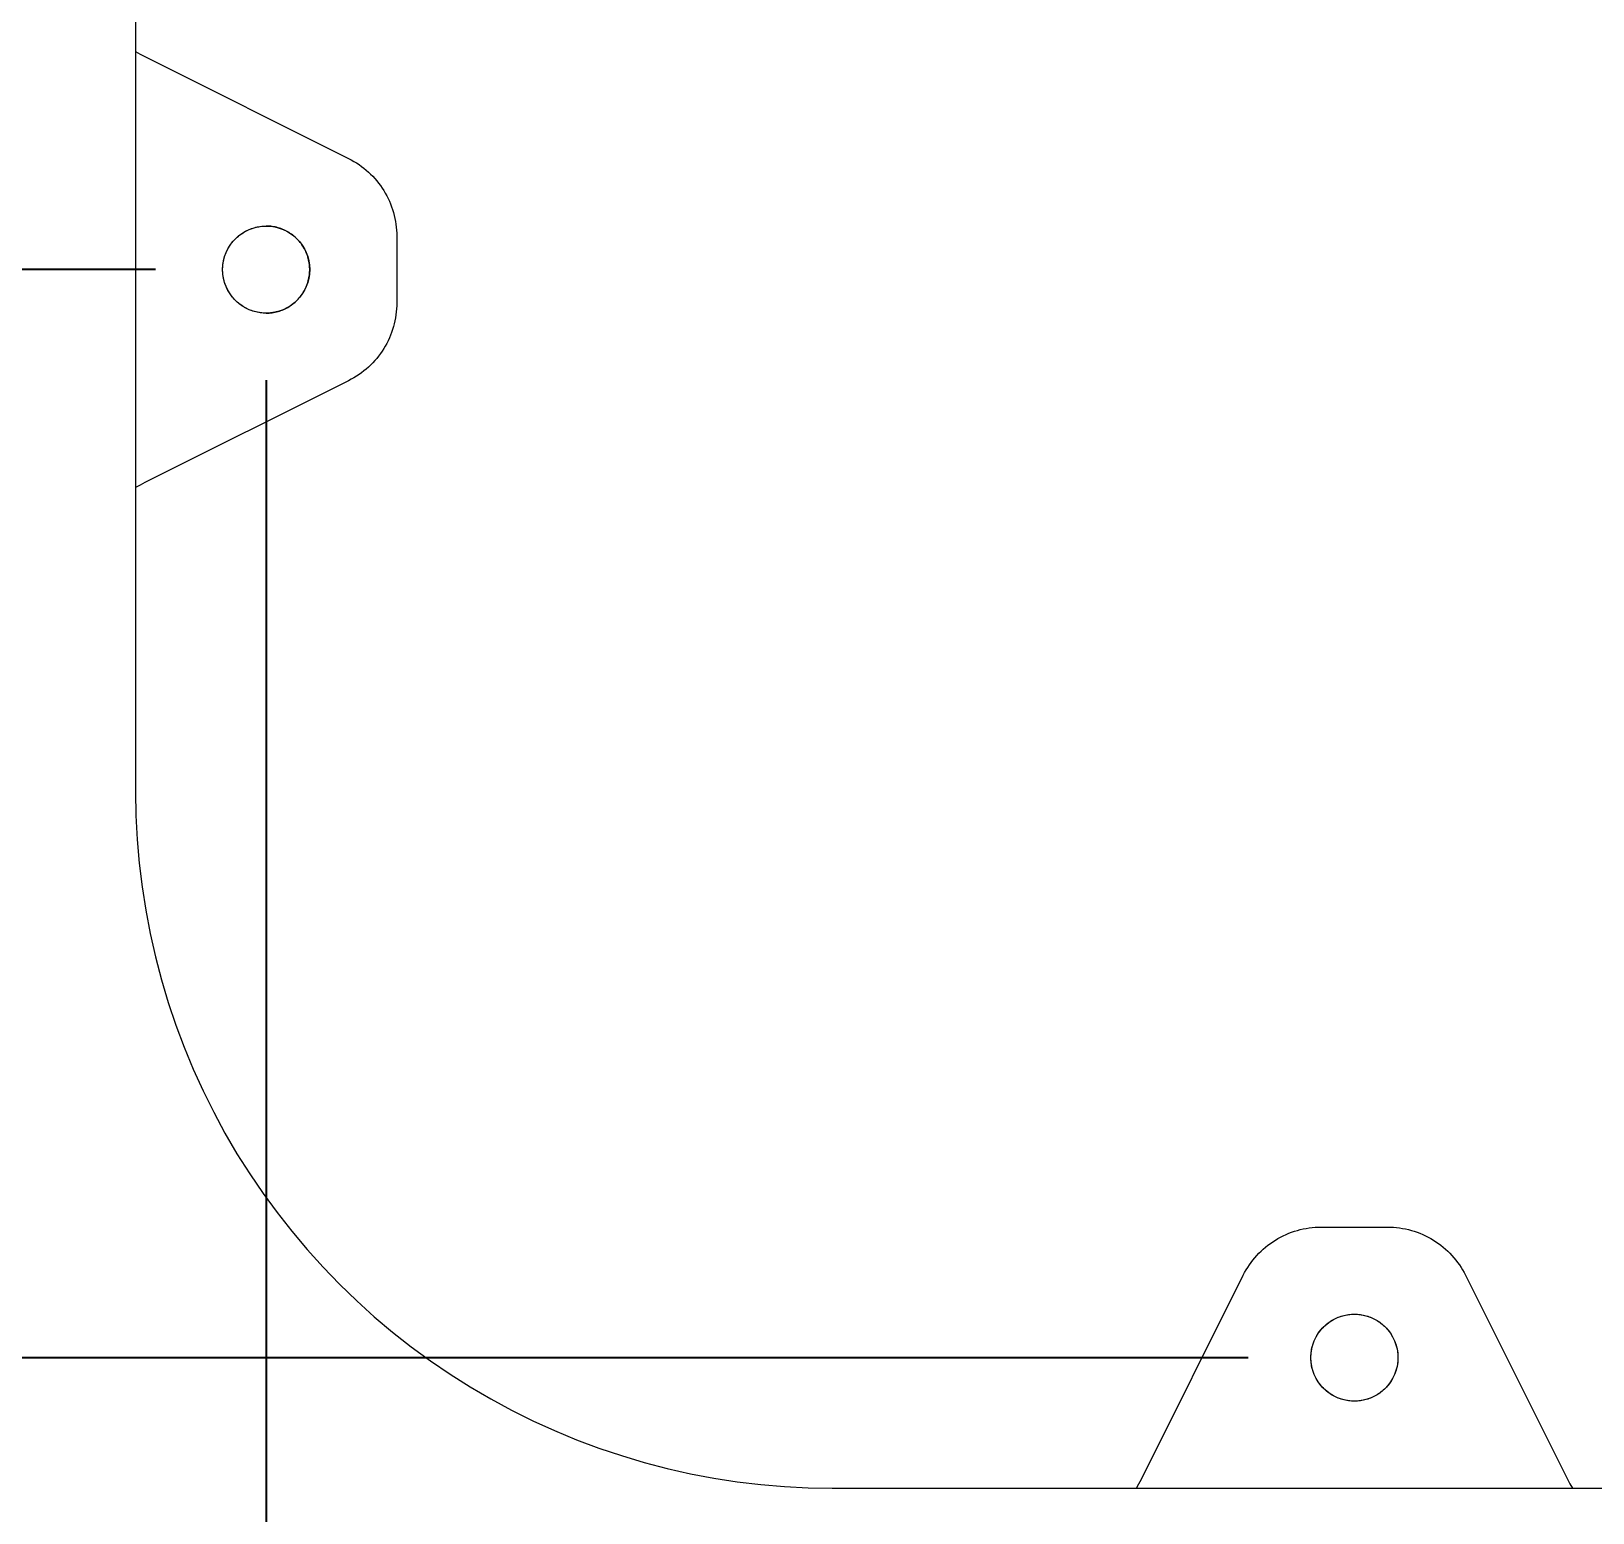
# Model space of a CAD drawing. Header units: inches. Extents: x -6.5 to 91.7, y -2.1 to 67.1.
# Drawn here: x 24.27 to 31.33, y 2.26 to 8.96 of the extents above; entities that cross this region are included whole.
import ezdxf

# ---------------------------------------------------------------- set-up
doc = ezdxf.new("R2010")
doc.units = ezdxf.units.IN
doc.header["$PDSIZE"] = -1
doc.layers.add('ZANO_R', color=7, linetype='Continuous', lineweight=0)
doc.layers.add('ZANO_W', color=1, linetype='Continuous', lineweight=0)
doc.styles.get("Standard").update_dxf_attribs({"font": 'ARIALUNI.TTF'})
doc.dimstyles.new('amerykanie', dxfattribs={"dimtxt": 50, "dimasz": 50, "dimexe": 0.5, "dimexo": 0.5, "dimgap": 1, "dimtad": 1, "dimdec": 0, "dimzin": 0, "dimlunit": 5, "dimtxsty": 'Standard', "dimcen": 0.09, "dimclrd": 1, "dimclre": 1, "dimclrt": 1, "dimazin": 0, "dimtfac": 1, "dimtdec": 0, "dimtmove": 0, "dimatfit": 3, "dimfxl": 1, "dimtzin": 0, "dimarcsym": 1})

# ---------------------------------------------------------------- blocks, each defined once
blk = doc.blocks.new('*D364')
at = {"layer": 'Defpoints', "color": 0}
for p in [(21.5557, 7.879), (25.3333, 7.879), (30.2744, 2.9576)]:
    blk.add_point(p, dxfattribs=at)
at = {"layer": 'ZANO_W', "color": 1, "lineweight": -2}
for p, q in [((24.8333, 7.879), (21.0557, 7.879)), ((21.5557, 3.7701), (21.5557, 7.0665)), ((29.7744, 2.9576), (21.0557, 2.9576))]:
    blk.add_line(p, q, dxfattribs=at)
at = {"layer": 'ZANO_W', "color": 1}
for points in [[(21.6912, 7.0665), (21.4203, 7.0665), (21.5557, 7.879)], [(21.4203, 3.7701), (21.6912, 3.7701), (21.5557, 2.9576)]]:
    blk.add_solid(points, dxfattribs=at)
at = {"layer": 'ZANO_W', "color": 1, "insert": (20.634, 5.4183), "char_height": 0.8125, "attachment_point": 5, "rotation": 90}
blk.add_mtext('4 15/16', dxfattribs=at)
blk = doc.blocks.new('*D365')
at = {"layer": 'Defpoints', "color": 0}
for p in [(21.5557, 12.8004), (30.2547, 12.8004), (25.3333, 7.879)]:
    blk.add_point(p, dxfattribs=at)
at = {"layer": 'ZANO_W', "color": 1, "lineweight": -2}
for p, q in [((29.7547, 12.8004), (21.0557, 12.8004)), ((21.5557, 8.6915), (21.5557, 11.9879)), ((24.8333, 7.879), (21.0557, 7.879))]:
    blk.add_line(p, q, dxfattribs=at)
at = {"layer": 'ZANO_W', "color": 1}
for points in [[(21.6912, 11.9879), (21.4203, 11.9879), (21.5557, 12.8004)], [(21.4203, 8.6915), (21.6912, 8.6915), (21.5557, 7.879)]]:
    blk.add_solid(points, dxfattribs=at)
at = {"layer": 'ZANO_W', "color": 1, "insert": (20.634, 10.3397), "char_height": 0.8125, "attachment_point": 5, "rotation": 90}
blk.add_mtext('4 15/16', dxfattribs=at)
blk = doc.blocks.new('*D366')
at = {"layer": 'Defpoints', "color": 0}
for p in [(25.3333, 7.879), (35.1761, 7.879), (35.1761, -1.6422)]:
    blk.add_point(p, dxfattribs=at)
at = {"layer": 'ZANO_W', "color": 1, "lineweight": -2}
for p, q in [((25.3333, 7.379), (25.3333, -2.1422)), ((35.1761, 7.379), (35.1761, -2.1422)), ((26.1458, -1.6422), (34.3636, -1.6422))]:
    blk.add_line(p, q, dxfattribs=at)
at = {"layer": 'ZANO_W', "color": 1}
for points in [[(26.1458, -1.5068), (26.1458, -1.7776), (25.3333, -1.6422)], [(34.3636, -1.7776), (34.3636, -1.5068), (35.1761, -1.6422)]]:
    blk.add_solid(points, dxfattribs=at)
at = {"layer": 'ZANO_W', "color": 1, "insert": (30.2547, -0.7205), "char_height": 0.8125, "attachment_point": 5}
blk.add_mtext('9 13/16', dxfattribs=at)

msp = doc.modelspace()

# ---------------------------------------------------------------- linework, layer by layer
at = {"layer": 'ZANO_R'}
for p, q in [((24.74275, 10.24132), (24.74275, 5.51677)), ((24.74275, 8.86491), (24.76336, 8.85342)), ((24.76336, 8.85342), (24.78431, 8.84254)), ((24.78431, 8.84254), (25.70624, 8.38158)), ((25.70624, 8.38158), (25.71832, 8.37528)), ((25.71832, 8.37528), (25.73017, 8.36856)), ((25.73017, 8.36856), (25.74178, 8.36144)), ((25.74178, 8.36144), (25.75314, 8.35392)), ((25.75314, 8.35392), (25.76423, 8.34601)), ((25.76423, 8.34601), (25.77504, 8.33773)), ((25.77504, 8.33773), (25.78556, 8.32907)), ((25.78556, 8.32907), (25.79577, 8.32006)), ((25.79577, 8.32006), (25.80567, 8.3107)), ((25.80567, 8.3107), (25.81523, 8.301)), ((25.81523, 8.301), (25.82446, 8.29098)), ((25.82446, 8.29098), (25.83333, 8.28064)), ((25.83333, 8.28064), (25.84184, 8.27)), ((25.84184, 8.27), (25.84997, 8.25908)), ((25.84997, 8.25908), (25.85772, 8.24788)), ((25.85772, 8.24788), (25.86508, 8.23642)), ((25.86508, 8.23642), (25.87204, 8.22471)), ((25.87204, 8.22471), (25.87859, 8.21277)), ((25.87859, 8.21277), (25.88473, 8.2006)), ((25.88473, 8.2006), (25.89044, 8.18824)), ((25.89044, 8.18824), (25.89571, 8.17568)), ((25.89571, 8.17568), (25.90055, 8.16295)), ((25.90055, 8.16295), (25.90495, 8.15005)), ((25.90495, 8.15005), (25.9089, 8.13702)), ((25.9089, 8.13702), (25.91239, 8.12385)), ((25.91239, 8.12385), (25.91543, 8.11058)), ((25.23587, 8.05009), (25.24183, 8.05335)), ((25.24183, 8.05335), (25.2479, 8.05641)), ((25.2479, 8.05641), (25.25407, 8.05925)), ((25.25407, 8.05925), (25.26034, 8.06188)), ((25.26034, 8.06188), (25.2667, 8.06429)), ((25.2667, 8.06429), (25.27313, 8.06648)), ((25.27313, 8.06648), (25.27963, 8.06844)), ((25.27963, 8.06844), (25.2862, 8.07018)), ((25.2862, 8.07018), (25.29283, 8.07169)), ((25.29283, 8.07169), (25.2995, 8.07298)), ((25.2995, 8.07298), (25.30622, 8.07403)), ((25.30622, 8.07403), (25.31296, 8.07485)), ((25.31296, 8.07485), (25.31973, 8.07543)), ((25.31973, 8.07543), (25.32652, 8.07578)), ((25.32652, 8.07578), (25.33331, 8.0759)), ((25.34011, 8.07578), (25.33331, 8.0759)), ((25.3469, 8.07543), (25.34011, 8.07578)), ((25.35367, 8.07485), (25.3469, 8.07543)), ((25.36041, 8.07403), (25.35367, 8.07485)), ((25.36713, 8.07298), (25.36041, 8.07403)), ((25.3738, 8.07169), (25.36713, 8.07298)), ((25.38043, 8.07018), (25.3738, 8.07169)), ((25.38699, 8.06844), (25.38043, 8.07018)), ((25.3935, 8.06648), (25.38699, 8.06844)), ((25.39993, 8.06429), (25.3935, 8.06648)), ((25.40629, 8.06188), (25.39993, 8.06429)), ((25.41255, 8.05925), (25.40629, 8.06188)), ((25.41873, 8.05641), (25.41255, 8.05925)), ((25.4248, 8.05335), (25.41873, 8.05641)), ((25.43076, 8.05009), (25.4248, 8.05335)), ((25.91543, 8.11058), (25.91801, 8.0972)), ((25.91801, 8.0972), (25.92012, 8.08374)), ((25.92012, 8.08374), (25.92177, 8.07022)), ((25.92177, 8.07022), (25.92294, 8.05665)), ((25.92294, 8.05665), (25.92365, 8.04305)), ((25.16398, 7.97943), (25.16754, 7.98521)), ((25.16754, 7.98521), (25.17131, 7.99087)), ((25.17131, 7.99087), (25.17526, 7.9964)), ((25.17526, 7.9964), (25.17941, 8.00178)), ((25.17941, 8.00178), (25.18373, 8.00702)), ((25.18373, 8.00702), (25.18824, 8.01211)), ((25.18824, 8.01211), (25.19292, 8.01704)), ((25.19292, 8.01704), (25.19777, 8.0218)), ((25.19777, 8.0218), (25.20277, 8.02639)), ((25.20277, 8.02639), (25.20794, 8.03081)), ((25.20794, 8.03081), (25.21325, 8.03505)), ((25.21325, 8.03505), (25.21871, 8.0391)), ((25.21871, 8.0391), (25.2243, 8.04296)), ((25.2243, 8.04296), (25.23002, 8.04663)), ((25.23002, 8.04663), (25.23587, 8.05009)), ((25.43661, 8.04663), (25.43076, 8.05009)), ((25.44233, 8.04296), (25.43661, 8.04663)), ((25.44792, 8.0391), (25.44233, 8.04296)), ((25.45338, 8.03505), (25.44792, 8.0391)), ((25.45869, 8.03081), (25.45338, 8.03505)), ((25.46385, 8.02639), (25.45869, 8.03081)), ((25.46886, 8.0218), (25.46385, 8.02639)), ((25.47371, 8.01704), (25.46886, 8.0218)), ((25.47839, 8.01211), (25.47371, 8.01704)), ((25.4829, 8.00702), (25.47839, 8.01211)), ((25.48722, 8.00178), (25.4829, 8.00702)), ((25.49137, 7.9964), (25.48722, 8.00178)), ((25.49532, 7.99087), (25.49137, 7.9964)), ((25.49909, 7.98521), (25.49532, 7.99087)), ((25.50265, 7.97943), (25.49909, 7.98521)), ((25.92365, 8.04305), (25.92388, 8.02943)), ((25.92388, 8.02943), (25.92388, 7.72866)), ((25.13789, 7.90277), (25.13883, 7.9095)), ((25.13883, 7.9095), (25.14, 7.9162)), ((25.14, 7.9162), (25.14139, 7.92285)), ((25.14139, 7.92285), (25.14302, 7.92945)), ((25.14302, 7.92945), (25.14487, 7.93599)), ((25.14487, 7.93599), (25.14695, 7.94246)), ((25.14695, 7.94246), (25.14925, 7.94885)), ((25.14925, 7.94885), (25.15177, 7.95516)), ((25.15177, 7.95516), (25.15451, 7.96138)), ((25.15451, 7.96138), (25.15745, 7.96751)), ((25.15745, 7.96751), (25.16061, 7.97352)), ((25.16061, 7.97352), (25.16398, 7.97943)), ((25.50602, 7.97352), (25.50265, 7.97943)), ((25.50918, 7.96751), (25.50602, 7.97352)), ((25.51212, 7.96138), (25.50918, 7.96751)), ((25.51486, 7.95516), (25.51212, 7.96138)), ((25.51738, 7.94885), (25.51486, 7.95516)), ((25.51968, 7.94246), (25.51738, 7.94885)), ((25.52176, 7.93599), (25.51968, 7.94246)), ((25.52361, 7.92945), (25.52176, 7.93599)), ((25.52524, 7.92285), (25.52361, 7.92945)), ((25.52663, 7.9162), (25.52524, 7.92285)), ((25.5278, 7.9095), (25.52663, 7.9162)), ((25.52874, 7.90277), (25.5278, 7.9095)), ((25.13649, 7.88244), (25.13672, 7.88923)), ((25.13649, 7.87565), (25.13649, 7.88244)), ((25.13672, 7.86886), (25.13649, 7.87565)), ((25.13672, 7.88923), (25.13719, 7.89601)), ((25.13719, 7.86208), (25.13672, 7.86886)), ((25.13719, 7.89601), (25.13789, 7.90277)), ((25.13789, 7.85532), (25.13719, 7.86208)), ((25.13883, 7.84859), (25.13789, 7.85532)), ((25.14, 7.84189), (25.13883, 7.84859)), ((25.14139, 7.83524), (25.14, 7.84189)), ((25.52524, 7.83524), (25.52663, 7.84189)), ((25.52663, 7.84189), (25.5278, 7.84859)), ((25.5278, 7.84859), (25.52874, 7.85532)), ((25.52944, 7.89601), (25.52874, 7.90277)), ((25.52874, 7.85532), (25.52944, 7.86208)), ((25.52991, 7.88923), (25.52944, 7.89601)), ((25.52944, 7.86208), (25.52991, 7.86886)), ((25.53014, 7.88244), (25.52991, 7.88923)), ((25.52991, 7.86886), (25.53014, 7.87565)), ((25.53014, 7.87565), (25.53014, 7.88244)), ((25.14302, 7.82864), (25.14139, 7.83524)), ((25.14487, 7.8221), (25.14302, 7.82864)), ((25.14695, 7.81563), (25.14487, 7.8221)), ((25.14925, 7.80924), (25.14695, 7.81563)), ((25.15177, 7.80293), (25.14925, 7.80924)), ((25.15451, 7.79671), (25.15177, 7.80293)), ((25.15745, 7.79058), (25.15451, 7.79671)), ((25.16061, 7.78457), (25.15745, 7.79058)), ((25.16398, 7.77866), (25.16061, 7.78457)), ((25.16754, 7.77288), (25.16398, 7.77866)), ((25.17131, 7.76722), (25.16754, 7.77288)), ((25.49532, 7.76722), (25.49909, 7.77288)), ((25.49909, 7.77288), (25.50265, 7.77866)), ((25.50265, 7.77866), (25.50602, 7.78457)), ((25.50602, 7.78457), (25.50918, 7.79058)), ((25.50918, 7.79058), (25.51212, 7.79671)), ((25.51212, 7.79671), (25.51486, 7.80293)), ((25.51486, 7.80293), (25.51738, 7.80924)), ((25.51738, 7.80924), (25.51968, 7.81563)), ((25.51968, 7.81563), (25.52176, 7.8221)), ((25.52176, 7.8221), (25.52361, 7.82864)), ((25.52361, 7.82864), (25.52524, 7.83524)), ((25.17526, 7.76169), (25.17131, 7.76722)), ((25.17941, 7.75631), (25.17526, 7.76169)), ((25.18373, 7.75107), (25.17941, 7.75631)), ((25.18824, 7.74598), (25.18373, 7.75107)), ((25.19292, 7.74105), (25.18824, 7.74598)), ((25.19777, 7.73629), (25.19292, 7.74105)), ((25.20277, 7.7317), (25.19777, 7.73629)), ((25.20794, 7.72728), (25.20277, 7.7317)), ((25.21325, 7.72304), (25.20794, 7.72728)), ((25.21871, 7.71899), (25.21325, 7.72304)), ((25.2243, 7.71513), (25.21871, 7.71899)), ((25.23002, 7.71146), (25.2243, 7.71513)), ((25.23587, 7.708), (25.23002, 7.71146)), ((25.24183, 7.70474), (25.23587, 7.708)), ((25.2479, 7.70168), (25.24183, 7.70474)), ((25.25407, 7.69884), (25.2479, 7.70168)), ((25.26034, 7.69621), (25.25407, 7.69884)), ((25.40629, 7.69621), (25.41255, 7.69884)), ((25.41255, 7.69884), (25.41873, 7.70168)), ((25.41873, 7.70168), (25.4248, 7.70474)), ((25.4248, 7.70474), (25.43076, 7.708)), ((25.43076, 7.708), (25.43661, 7.71146)), ((25.43661, 7.71146), (25.44233, 7.71513)), ((25.44233, 7.71513), (25.44792, 7.71899)), ((25.44792, 7.71899), (25.45338, 7.72304)), ((25.45338, 7.72304), (25.45869, 7.72728)), ((25.45869, 7.72728), (25.46385, 7.7317)), ((25.46385, 7.7317), (25.46886, 7.73629)), ((25.46886, 7.73629), (25.47371, 7.74105)), ((25.47371, 7.74105), (25.47839, 7.74598)), ((25.47839, 7.74598), (25.4829, 7.75107)), ((25.4829, 7.75107), (25.48722, 7.75631)), ((25.48722, 7.75631), (25.49137, 7.76169)), ((25.49137, 7.76169), (25.49532, 7.76722)), ((25.92294, 7.70144), (25.92177, 7.68787)), ((25.92365, 7.71504), (25.92294, 7.70144)), ((25.92388, 7.72866), (25.92365, 7.71504)), ((25.2667, 7.6938), (25.26034, 7.69621)), ((25.27313, 7.69161), (25.2667, 7.6938)), ((25.27963, 7.68965), (25.27313, 7.69161)), ((25.2862, 7.68791), (25.27963, 7.68965)), ((25.29283, 7.6864), (25.2862, 7.68791)), ((25.2995, 7.68511), (25.29283, 7.6864)), ((25.30622, 7.68406), (25.2995, 7.68511)), ((25.31296, 7.68324), (25.30622, 7.68406)), ((25.31973, 7.68266), (25.31296, 7.68324)), ((25.32652, 7.68231), (25.31973, 7.68266)), ((25.33331, 7.68219), (25.32652, 7.68231)), ((25.33331, 7.68219), (25.34011, 7.68231)), ((25.34011, 7.68231), (25.3469, 7.68266)), ((25.3469, 7.68266), (25.35367, 7.68324)), ((25.35367, 7.68324), (25.36041, 7.68406)), ((25.36041, 7.68406), (25.36713, 7.68511)), ((25.36713, 7.68511), (25.3738, 7.6864)), ((25.3738, 7.6864), (25.38043, 7.68791)), ((25.38043, 7.68791), (25.38699, 7.68965)), ((25.38699, 7.68965), (25.3935, 7.69161)), ((25.3935, 7.69161), (25.39993, 7.6938)), ((25.39993, 7.6938), (25.40629, 7.69621)), ((25.91239, 7.63424), (25.9089, 7.62107)), ((25.91543, 7.64751), (25.91239, 7.63424)), ((25.91801, 7.66089), (25.91543, 7.64751)), ((25.92012, 7.67435), (25.91801, 7.66089)), ((25.92177, 7.68787), (25.92012, 7.67435)), ((25.88473, 7.55749), (25.87859, 7.54532)), ((25.89044, 7.56985), (25.88473, 7.55749)), ((25.89571, 7.58241), (25.89044, 7.56985)), ((25.90055, 7.59514), (25.89571, 7.58241)), ((25.90495, 7.60804), (25.90055, 7.59514)), ((25.9089, 7.62107), (25.90495, 7.60804)), ((25.84184, 7.48809), (25.83333, 7.47745)), ((25.84997, 7.49901), (25.84184, 7.48809)), ((25.85772, 7.51021), (25.84997, 7.49901)), ((25.86508, 7.52167), (25.85772, 7.51021)), ((25.87204, 7.53338), (25.86508, 7.52167)), ((25.87859, 7.54532), (25.87204, 7.53338)), ((25.77504, 7.42036), (25.76423, 7.41208)), ((25.78556, 7.42902), (25.77504, 7.42036)), ((25.79577, 7.43803), (25.78556, 7.42902)), ((25.80567, 7.44739), (25.79577, 7.43803)), ((25.81523, 7.45709), (25.80567, 7.44739)), ((25.82446, 7.46711), (25.81523, 7.45709)), ((25.83333, 7.47745), (25.82446, 7.46711)), ((25.70624, 7.37651), (24.78431, 6.91555)), ((25.71832, 7.38281), (25.70624, 7.37651)), ((25.73017, 7.38953), (25.71832, 7.38281)), ((25.74178, 7.39665), (25.73017, 7.38953)), ((25.75314, 7.40417), (25.74178, 7.39665)), ((25.76423, 7.41208), (25.75314, 7.40417)), ((24.76336, 6.90467), (24.74275, 6.89318)), ((24.78431, 6.91555), (24.76336, 6.90467)), ((24.74275, 5.51677), (24.74458, 5.40923)), ((24.74458, 5.40923), (24.75009, 5.30182)), ((24.75009, 5.30182), (24.75926, 5.19467)), ((24.75926, 5.19467), (24.77208, 5.08788)), ((24.77208, 5.08788), (24.78854, 4.9816)), ((24.78854, 4.9816), (24.80862, 4.87594)), ((24.80862, 4.87594), (24.8323, 4.77103)), ((24.8323, 4.77103), (24.85955, 4.66699)), ((24.85955, 4.66699), (24.89033, 4.56394)), ((24.89033, 4.56394), (24.92461, 4.462)), ((24.92461, 4.462), (24.96235, 4.36129)), ((24.96235, 4.36129), (25.00351, 4.26192)), ((25.00351, 4.26192), (25.04803, 4.16402)), ((25.04803, 4.16402), (25.09587, 4.0677)), ((25.09587, 4.0677), (25.14698, 3.97307)), ((25.14698, 3.97307), (25.20128, 3.88023)), ((25.20128, 3.88023), (25.25872, 3.78931)), ((25.25872, 3.78931), (25.31924, 3.7004)), ((25.31924, 3.7004), (25.38275, 3.6136)), ((25.38275, 3.6136), (25.44919, 3.52903)), ((29.98372, 3.52927), (29.99675, 3.53322)), ((29.99675, 3.53322), (30.00992, 3.53671)), ((30.00992, 3.53671), (30.0232, 3.53975)), ((30.0232, 3.53975), (30.03657, 3.54233)), ((30.03657, 3.54233), (30.05003, 3.54444)), ((30.05003, 3.54444), (30.06355, 3.54608)), ((30.06355, 3.54608), (30.07712, 3.54726)), ((30.07712, 3.54726), (30.09072, 3.54797)), ((30.09072, 3.54797), (30.10434, 3.5482)), ((30.10434, 3.5482), (30.40511, 3.5482)), ((30.40511, 3.5482), (30.41873, 3.54797)), ((30.41873, 3.54797), (30.43233, 3.54726)), ((30.43233, 3.54726), (30.4459, 3.54608)), ((30.4459, 3.54608), (30.45942, 3.54444)), ((30.45942, 3.54444), (30.47288, 3.54233)), ((30.47288, 3.54233), (30.48626, 3.53975)), ((30.48626, 3.53975), (30.49953, 3.53671)), ((30.49953, 3.53671), (30.5127, 3.53322)), ((30.5127, 3.53322), (30.52574, 3.52927)), ((25.44919, 3.52903), (25.51848, 3.44677)), ((29.85313, 3.45765), (29.86377, 3.46615)), ((29.86377, 3.46615), (29.87469, 3.47429)), ((29.87469, 3.47429), (29.88589, 3.48204)), ((29.88589, 3.48204), (29.89735, 3.4894)), ((29.89735, 3.4894), (29.90906, 3.49636)), ((29.90906, 3.49636), (29.92101, 3.50291)), ((29.92101, 3.50291), (29.93317, 3.50905)), ((29.93317, 3.50905), (29.94553, 3.51476)), ((29.94553, 3.51476), (29.95809, 3.52003)), ((29.95809, 3.52003), (29.97082, 3.52487)), ((29.97082, 3.52487), (29.98372, 3.52927)), ((30.52574, 3.52927), (30.53863, 3.52487)), ((30.53863, 3.52487), (30.55136, 3.52003)), ((30.55136, 3.52003), (30.56392, 3.51476)), ((30.56392, 3.51476), (30.57628, 3.50905)), ((30.57628, 3.50905), (30.58845, 3.50291)), ((30.58845, 3.50291), (30.60039, 3.49636)), ((30.60039, 3.49636), (30.6121, 3.4894)), ((30.6121, 3.4894), (30.62356, 3.48204)), ((30.62356, 3.48204), (30.63476, 3.47429)), ((30.63476, 3.47429), (30.64568, 3.46615)), ((30.64568, 3.46615), (30.65632, 3.45765)), ((25.51848, 3.44677), (25.59053, 3.36693)), ((29.78776, 3.38855), (29.79604, 3.39936)), ((29.79604, 3.39936), (29.8047, 3.40988)), ((29.8047, 3.40988), (29.81371, 3.42009)), ((29.81371, 3.42009), (29.82307, 3.42999)), ((29.82307, 3.42999), (29.83277, 3.43955)), ((29.83277, 3.43955), (29.84279, 3.44878)), ((29.84279, 3.44878), (29.85313, 3.45765)), ((30.65632, 3.45765), (30.66666, 3.44878)), ((30.66666, 3.44878), (30.67668, 3.43955)), ((30.67668, 3.43955), (30.68638, 3.42999)), ((30.68638, 3.42999), (30.69574, 3.42009)), ((30.69574, 3.42009), (30.70475, 3.40988)), ((30.70475, 3.40988), (30.71341, 3.39936)), ((30.71341, 3.39936), (30.72169, 3.38855)), ((25.59053, 3.36693), (25.66527, 3.28959)), ((29.29123, 2.40863), (29.75219, 3.33056)), ((29.75219, 3.33056), (29.75849, 3.34264)), ((29.75849, 3.34264), (29.76521, 3.35449)), ((29.76521, 3.35449), (29.77233, 3.3661)), ((29.77233, 3.3661), (29.77985, 3.37746)), ((29.77985, 3.37746), (29.78776, 3.38855)), ((30.72169, 3.38855), (30.7296, 3.37746)), ((30.7296, 3.37746), (30.73712, 3.3661)), ((30.73712, 3.3661), (30.74424, 3.35449)), ((30.74424, 3.35449), (30.75096, 3.34264)), ((30.75096, 3.34264), (30.75726, 3.33056)), ((30.75726, 3.33056), (31.21822, 2.40863)), ((25.66527, 3.28959), (25.74261, 3.21485)), ((25.74261, 3.21485), (25.82245, 3.1428)), ((25.82245, 3.1428), (25.90471, 3.07351)), ((30.12419, 3.10498), (30.12935, 3.1094)), ((30.12935, 3.1094), (30.13466, 3.11364)), ((30.13466, 3.11364), (30.14012, 3.11769)), ((30.14012, 3.11769), (30.14571, 3.12155)), ((30.14571, 3.12155), (30.15143, 3.12522)), ((30.15143, 3.12522), (30.15728, 3.12868)), ((30.15728, 3.12868), (30.16324, 3.13194)), ((30.16324, 3.13194), (30.16931, 3.135)), ((30.16931, 3.135), (30.17549, 3.13784)), ((30.17549, 3.13784), (30.18175, 3.14047)), ((30.18175, 3.14047), (30.18811, 3.14288)), ((30.18811, 3.14288), (30.19454, 3.14506)), ((30.19454, 3.14506), (30.20105, 3.14703)), ((30.20105, 3.14703), (30.20761, 3.14877)), ((30.20761, 3.14877), (30.21424, 3.15028)), ((30.21424, 3.15028), (30.22091, 3.15157)), ((30.22091, 3.15157), (30.22763, 3.15262)), ((30.22763, 3.15262), (30.23437, 3.15344)), ((30.23437, 3.15344), (30.24114, 3.15402)), ((30.24114, 3.15402), (30.24793, 3.15437)), ((30.24793, 3.15437), (30.25473, 3.15449)), ((30.25473, 3.15449), (30.26152, 3.15437)), ((30.26152, 3.15437), (30.26831, 3.15402)), ((30.26831, 3.15402), (30.27508, 3.15344)), ((30.27508, 3.15344), (30.28182, 3.15262)), ((30.28182, 3.15262), (30.28854, 3.15157)), ((30.28854, 3.15157), (30.29521, 3.15028)), ((30.29521, 3.15028), (30.30184, 3.14877)), ((30.30184, 3.14877), (30.30841, 3.14703)), ((30.30841, 3.14703), (30.31491, 3.14506)), ((30.31491, 3.14506), (30.32134, 3.14288)), ((30.32134, 3.14288), (30.3277, 3.14047)), ((30.3277, 3.14047), (30.33397, 3.13784)), ((30.33397, 3.13784), (30.34014, 3.135)), ((30.34014, 3.135), (30.34621, 3.13194)), ((30.34621, 3.13194), (30.35217, 3.12868)), ((30.35217, 3.12868), (30.35802, 3.12522)), ((30.35802, 3.12522), (30.36374, 3.12155)), ((30.36374, 3.12155), (30.36933, 3.11769)), ((30.36933, 3.11769), (30.37479, 3.11364)), ((30.37479, 3.11364), (30.3801, 3.1094)), ((30.3801, 3.1094), (30.38527, 3.10498)), ((25.90471, 3.07351), (25.98928, 3.00707)), ((30.07318, 3.03375), (30.07592, 3.03997)), ((30.07592, 3.03997), (30.07886, 3.0461)), ((30.07886, 3.0461), (30.08202, 3.05211)), ((30.08202, 3.05211), (30.08539, 3.05802)), ((30.08539, 3.05802), (30.08895, 3.0638)), ((30.08895, 3.0638), (30.09272, 3.06946)), ((30.09272, 3.06946), (30.09667, 3.07499)), ((30.09667, 3.07499), (30.10082, 3.08037)), ((30.10082, 3.08037), (30.10514, 3.08561)), ((30.10514, 3.08561), (30.10965, 3.0907)), ((30.10965, 3.0907), (30.11433, 3.09563)), ((30.11433, 3.09563), (30.11918, 3.10039)), ((30.11918, 3.10039), (30.12419, 3.10498)), ((30.38527, 3.10498), (30.39027, 3.10039)), ((30.39027, 3.10039), (30.39512, 3.09563)), ((30.39512, 3.09563), (30.3998, 3.0907)), ((30.3998, 3.0907), (30.40431, 3.08561)), ((30.40431, 3.08561), (30.40863, 3.08037)), ((30.40863, 3.08037), (30.41278, 3.07499)), ((30.41278, 3.07499), (30.41674, 3.06946)), ((30.41674, 3.06946), (30.4205, 3.0638)), ((30.4205, 3.0638), (30.42406, 3.05802)), ((30.42406, 3.05802), (30.42743, 3.05211)), ((30.42743, 3.05211), (30.43059, 3.0461)), ((30.43059, 3.0461), (30.43353, 3.03997)), ((30.43353, 3.03997), (30.43627, 3.03375)), ((25.98928, 3.00707), (26.07608, 2.94356)), ((30.0579, 2.96103), (30.05813, 2.96782)), ((30.05813, 2.96782), (30.0586, 2.9746)), ((30.0586, 2.9746), (30.0593, 2.98136)), ((30.0593, 2.98136), (30.06024, 2.98809)), ((30.06024, 2.98809), (30.06141, 2.99479)), ((30.06141, 2.99479), (30.0628, 3.00144)), ((30.0628, 3.00144), (30.06443, 3.00804)), ((30.06443, 3.00804), (30.06628, 3.01458)), ((30.06628, 3.01458), (30.06836, 3.02105)), ((30.06836, 3.02105), (30.07066, 3.02744)), ((30.07066, 3.02744), (30.07318, 3.03375)), ((30.43627, 3.03375), (30.43879, 3.02744)), ((30.43879, 3.02744), (30.44109, 3.02105)), ((30.44109, 3.02105), (30.44317, 3.01458)), ((30.44317, 3.01458), (30.44502, 3.00804)), ((30.44502, 3.00804), (30.44665, 3.00144)), ((30.44665, 3.00144), (30.44804, 2.99479)), ((30.44804, 2.99479), (30.44921, 2.98809)), ((30.44921, 2.98809), (30.45015, 2.98136)), ((30.45015, 2.98136), (30.45085, 2.9746)), ((30.45085, 2.9746), (30.45132, 2.96782)), ((30.45132, 2.96782), (30.45155, 2.96103)), ((26.07608, 2.94356), (26.16499, 2.88304)), ((30.0579, 2.95424), (30.0579, 2.96103)), ((30.05813, 2.94744), (30.0579, 2.95424)), ((30.0586, 2.94067), (30.05813, 2.94744)), ((30.0593, 2.93391), (30.0586, 2.94067)), ((30.06024, 2.92717), (30.0593, 2.93391)), ((30.06141, 2.92048), (30.06024, 2.92717)), ((30.0628, 2.91383), (30.06141, 2.92048)), ((30.06443, 2.90723), (30.0628, 2.91383)), ((30.06628, 2.90069), (30.06443, 2.90723)), ((30.06836, 2.89422), (30.06628, 2.90069)), ((30.44317, 2.90069), (30.44109, 2.89422)), ((30.44502, 2.90723), (30.44317, 2.90069)), ((30.44665, 2.91383), (30.44502, 2.90723)), ((30.44804, 2.92048), (30.44665, 2.91383)), ((30.44921, 2.92717), (30.44804, 2.92048)), ((30.45015, 2.93391), (30.44921, 2.92717)), ((30.45085, 2.94067), (30.45015, 2.93391)), ((30.45132, 2.94744), (30.45085, 2.94067)), ((30.45155, 2.95424), (30.45132, 2.94744)), ((30.45155, 2.96103), (30.45155, 2.95424)), ((26.16499, 2.88304), (26.25591, 2.8256)), ((26.25591, 2.8256), (26.34875, 2.7713)), ((30.07066, 2.88783), (30.06836, 2.89422)), ((30.07318, 2.88152), (30.07066, 2.88783)), ((30.07592, 2.8753), (30.07318, 2.88152)), ((30.07886, 2.86917), (30.07592, 2.8753)), ((30.08202, 2.86316), (30.07886, 2.86917)), ((30.08539, 2.85725), (30.08202, 2.86316)), ((30.08895, 2.85147), (30.08539, 2.85725)), ((30.09272, 2.84581), (30.08895, 2.85147)), ((30.09667, 2.84028), (30.09272, 2.84581)), ((30.10082, 2.8349), (30.09667, 2.84028)), ((30.10514, 2.82966), (30.10082, 2.8349)), ((30.10965, 2.82457), (30.10514, 2.82966)), ((30.40431, 2.82966), (30.3998, 2.82457)), ((30.40863, 2.8349), (30.40431, 2.82966)), ((30.41278, 2.84028), (30.40863, 2.8349)), ((30.41674, 2.84581), (30.41278, 2.84028)), ((30.4205, 2.85147), (30.41674, 2.84581)), ((30.42406, 2.85725), (30.4205, 2.85147)), ((30.42743, 2.86316), (30.42406, 2.85725)), ((30.43059, 2.86917), (30.42743, 2.86316)), ((30.43353, 2.8753), (30.43059, 2.86917)), ((30.43627, 2.88152), (30.43353, 2.8753)), ((30.43879, 2.88783), (30.43627, 2.88152)), ((30.44109, 2.89422), (30.43879, 2.88783)), ((26.34875, 2.7713), (26.44338, 2.72019)), ((30.11433, 2.81964), (30.10965, 2.82457)), ((30.11918, 2.81488), (30.11433, 2.81964)), ((30.12419, 2.81029), (30.11918, 2.81488)), ((30.12935, 2.80587), (30.12419, 2.81029)), ((30.13466, 2.80163), (30.12935, 2.80587)), ((30.14012, 2.79758), (30.13466, 2.80163)), ((30.14571, 2.79372), (30.14012, 2.79758)), ((30.15143, 2.79005), (30.14571, 2.79372)), ((30.15728, 2.78659), (30.15143, 2.79005)), ((30.16324, 2.78333), (30.15728, 2.78659)), ((30.16931, 2.78027), (30.16324, 2.78333)), ((30.17549, 2.77743), (30.16931, 2.78027)), ((30.18175, 2.7748), (30.17549, 2.77743)), ((30.18811, 2.77239), (30.18175, 2.7748)), ((30.19454, 2.7702), (30.18811, 2.77239)), ((30.20105, 2.76824), (30.19454, 2.7702)), ((30.20761, 2.7665), (30.20105, 2.76824)), ((30.21424, 2.76499), (30.20761, 2.7665)), ((30.22091, 2.7637), (30.21424, 2.76499)), ((30.22763, 2.76265), (30.22091, 2.7637)), ((30.23437, 2.76183), (30.22763, 2.76265)), ((30.24114, 2.76125), (30.23437, 2.76183)), ((30.24793, 2.7609), (30.24114, 2.76125)), ((30.25473, 2.76078), (30.24793, 2.7609)), ((30.26152, 2.7609), (30.25473, 2.76078)), ((30.26831, 2.76125), (30.26152, 2.7609)), ((30.27508, 2.76183), (30.26831, 2.76125)), ((30.28182, 2.76265), (30.27508, 2.76183)), ((30.28854, 2.7637), (30.28182, 2.76265)), ((30.29521, 2.76499), (30.28854, 2.7637)), ((30.30184, 2.7665), (30.29521, 2.76499)), ((30.30841, 2.76824), (30.30184, 2.7665)), ((30.31491, 2.7702), (30.30841, 2.76824)), ((30.32134, 2.77239), (30.31491, 2.7702)), ((30.3277, 2.7748), (30.32134, 2.77239)), ((30.33397, 2.77743), (30.3277, 2.7748)), ((30.34014, 2.78027), (30.33397, 2.77743)), ((30.34621, 2.78333), (30.34014, 2.78027)), ((30.35217, 2.78659), (30.34621, 2.78333)), ((30.35802, 2.79005), (30.35217, 2.78659)), ((30.36374, 2.79372), (30.35802, 2.79005)), ((30.36933, 2.79758), (30.36374, 2.79372)), ((30.37479, 2.80163), (30.36933, 2.79758)), ((30.3801, 2.80587), (30.37479, 2.80163)), ((30.38527, 2.81029), (30.3801, 2.80587)), ((30.39027, 2.81488), (30.38527, 2.81029)), ((30.39512, 2.81964), (30.39027, 2.81488)), ((30.3998, 2.82457), (30.39512, 2.81964)), ((26.44338, 2.72019), (26.5397, 2.67235)), ((26.5397, 2.67235), (26.6376, 2.62782)), ((26.6376, 2.62782), (26.73697, 2.58667)), ((26.73697, 2.58667), (26.83768, 2.54893)), ((26.83768, 2.54893), (26.93962, 2.51465)), ((26.93962, 2.51465), (27.04267, 2.48386)), ((27.04267, 2.48386), (27.14671, 2.45662)), ((27.14671, 2.45662), (27.25162, 2.43294)), ((27.25162, 2.43294), (27.35728, 2.41286)), ((27.35728, 2.41286), (27.46356, 2.3964)), ((29.28036, 2.38768), (29.29123, 2.40863)), ((31.21822, 2.40863), (31.2291, 2.38768)), ((27.46356, 2.3964), (27.57035, 2.38358)), ((27.57035, 2.38358), (27.6775, 2.37441)), ((27.6775, 2.37441), (27.78491, 2.3689)), ((27.78491, 2.3689), (27.89245, 2.36707)), ((27.89245, 2.36707), (32.617, 2.36707)), ((29.26886, 2.36707), (29.28036, 2.38768)), ((31.2291, 2.38768), (31.24059, 2.36707))]:
    msp.add_line(p, q, dxfattribs=at)
for centre, radius in [((25.33331, 7.87905), 0.19686), ((30.25471, 2.95764), 0.19684)]:
    msp.add_circle(centre, radius, dxfattribs=at)

# ---------------------------------------------------------------- dimensions: what is measured, and where the dimension line sits
at = {"layer": 'ZANO_W'}
for base, p1, p2, picture, middle in [((21.55574, 12.80044), (25.33331, 7.87905), (30.25472, 12.80044), '*D365', (20.63397, 10.33974)), ((21.55574, 7.87905), (30.27441, 2.95763), (25.33331, 7.87905), '*D364', (20.63397, 5.41834))]:
    dim = msp.add_linear_dim(base=base, p1=p1, p2=p2, angle=90, dimstyle='amerykanie', override={"dimtxt": 0.8125, "dimasz": 0.8125, "dimgap": 0.5, "dimdec": 4, "dimaunit": 1, "dimadec": 1, "dimtdec": 4, "dimtmove": 1, "dimfrac": 2}, dxfattribs=at)
    dim.commit()
    dim.dimension.update_dxf_attribs({"geometry": picture, "text_midpoint": middle})
dim = msp.add_linear_dim(base=(35.17614, -1.64223), p1=(25.33331, 7.87905), p2=(35.17614, 7.87905), dimstyle='amerykanie', override={"dimtxt": 0.8125, "dimasz": 0.8125, "dimgap": 0.5, "dimdec": 4, "dimaunit": 1, "dimadec": 1, "dimtdec": 4, "dimtmove": 1, "dimfrac": 2}, dxfattribs=at)
dim.commit()
dim.dimension.update_dxf_attribs({"geometry": '*D366', "text_midpoint": (30.25473, -0.72046)})

doc.saveas('drawing.dxf')
